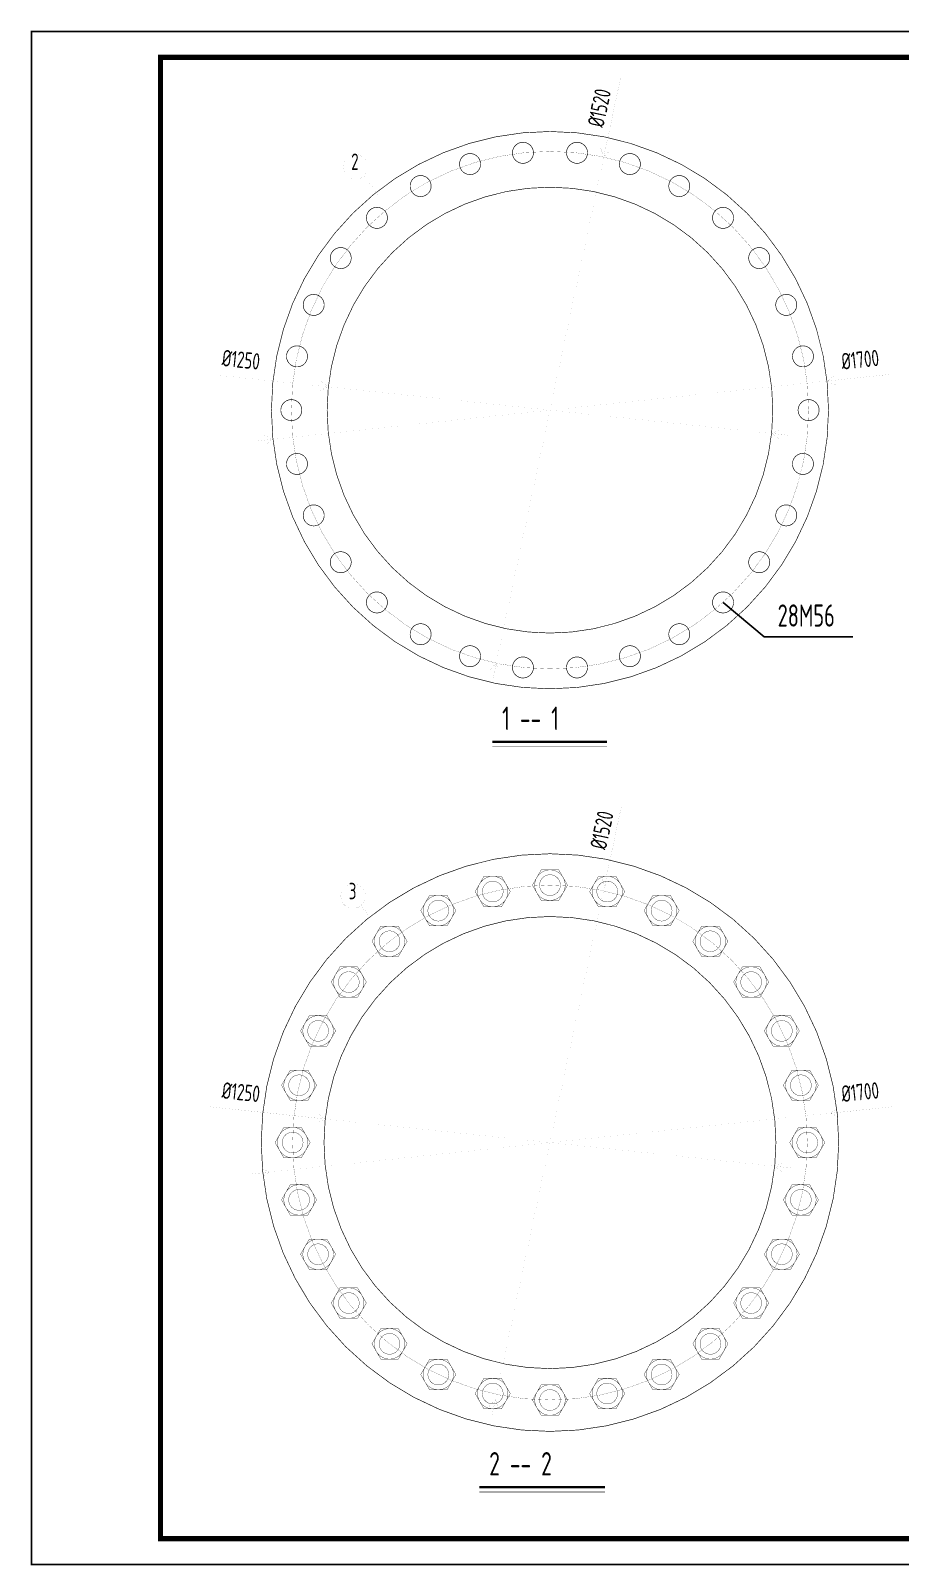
# Model space of a CAD drawing. Header units: inches. Extents: x -4449 to -2355, y -113 to 192.
# Drawn here: x -2774.8 to -2606.3, y -113.4 to 183.9 of the extents above; entities that cross this region are included whole.
import ezdxf
from ezdxf.enums import TextEntityAlignment as Align

# ---------------------------------------------------------------- set-up
doc = ezdxf.new("R2010")
doc.units = ezdxf.units.IN
doc.header["$MEASUREMENT"] = 0
doc.linetypes.add('细实线', pattern=[0])
doc.linetypes.add('细虚线', pattern=[1.5, 1, -0.5])
doc.styles.get("Standard").update_dxf_attribs({"font": 'tssdeng.shx', "width": 0.7, "bigfont": 'hztxt.shx'})
doc.dimstyles.new('ISO-25', dxfattribs={"dimtxt": 2.5, "dimasz": 2.5, "dimexe": 1.25, "dimexo": 0.625, "dimgap": 1, "dimtad": 2, "dimdsep": 46, "dimtxsty": 'Standard', "dimcen": 2.5, "dimadec": 0, "dimazin": 0, "dimtfac": 1, "dimtmove": 0, "dimatfit": 3, "dimfxl": 1, "dimarcsym": 0})

msp = doc.modelspace()

# ---------------------------------------------------------------- linework, layer by layer
at = {"color": 7}
for points, const_width in [([(-2774.6517876, -113.2091192), (-2774.6517876, 183.7908808), (-2354.6517876, 183.7908808), (-2354.6517876, -113.2091192), (-2774.6517876, -113.2091192)], 0.3), ([(-2749.6517876, -108.2091192), (-2749.6517876, 178.7908808), (-2359.6517876, 178.7908808), (-2359.6517876, -108.2091192), (-2749.6517876, -108.2091192)], 1)]:
    msp.add_lwpolyline(points, close=True, dxfattribs=dict(at, const_width=const_width))
at = {"color": 2, "linetype": '细实线'}
for points, const_width in [([(-2660.3992031, 175.1740565), (-2663.7390297, 159.4614082)], 0.0090854), ([(-2664.3063587, 161.2074658), (-2663.7390297, 159.4614082)], 0.0090854), ([(-2662.5105638, 160.8257583), (-2663.7390297, 159.4614082)], 0.0090854), ([(-2684.5828573, 61.3989103), (-2663.7390297, 159.4614082)], 0.0030285), ([(-2707.337679, 152.0324697), (-2710.2328858, 155.7741571)], 0.0030285), ([(-2738.7432838, 117.2180371), (-2726.9494687, 115.978457)], 0.0030285), ([(-2731.8535568, 116.4938975), (-2717.1103908, 114.9443281)], 0.0030285), ([(-2727.8477528, 104.7874484), (-2620.4741342, 116.0728704)], 0.0030285), ([(-2718.5956768, 116.0234515), (-2717.1103907, 114.9443282)], 0.0090854), ([(-2608.4567224, 117.3359508), (-2620.4741342, 116.0728704)], 0.0090854), ([(-2618.988849, 117.1519929), (-2620.4741342, 116.0728704)], 0.0090854), ([(-2618.7969431, 115.3261362), (-2620.4741342, 116.0728704)], 0.0090854), ([(-2718.7875817, 114.1975949), (-2717.1103907, 114.9443282)], 0.0090854), ([(-2717.1103908, 114.9443281), (-2631.2114962, 105.9159904)], 0.0030285), ([(-2731.0102301, 104.4550583), (-2727.8477529, 104.7874484)], 0.0090854), ([(-2729.5249439, 105.5341817), (-2727.8477529, 104.7874484)], 0.0090854), ([(-2729.333039, 103.708325), (-2727.8477529, 104.7874484)], 0.0090854), ([(-2629.5343053, 106.6627236), (-2631.2114963, 105.9159903)], 0.0090854), ([(-2629.7262102, 104.8368669), (-2631.2114963, 105.9159903)], 0.0090854), ([(-2628.0490192, 105.5836012), (-2631.2114963, 105.9159903)], 0.0090854), ([(-2685.8113241, 60.0345602), (-2684.5828573, 61.3989103)], 0.0090854), ([(-2685.2439951, 58.2885026), (-2684.5828573, 61.3989103)], 0.0090854), ([(-2684.0155292, 59.6528527), (-2684.5828573, 61.3989103)], 0.0090854), ([(-2660.3426773, 33.5471474), (-2663.5928584, 18.2562479)], 0.0090854), ([(-2684.729026, -81.1816004), (-2663.5928584, 18.2562478)], 0.0030285), ([(-2664.1601874, 20.0023055), (-2663.5928584, 18.2562479)], 0.0090854), ([(-2662.3643916, 19.620598), (-2663.5928584, 18.2562479)], 0.0090854), ([(-2707.8029894, 10.7231166), (-2710.7889219, 14.445097)], 0.0030285), ([(-2740.6181342, -24.4777438), (-2717.7127661, -26.8851956)], 0.0090854), ([(-2728.6007221, -37.1845277), (-2619.721162, -25.7408249)], 0.0030285), ([(-2719.1980532, -25.8060711), (-2717.7127671, -26.8851944)], 0.0090854), ([(-2607.7601777, -24.5187416), (-2619.7775896, -25.781822)], 0.0090854), ([(-2618.2923043, -24.7026986), (-2619.7775896, -25.781822)], 0.0090854), ([(-2618.1003985, -26.5285562), (-2619.7775896, -25.781822)], 0.0090854), ([(-2719.3899582, -27.6319277), (-2717.7127671, -26.8851944)], 0.0090854), ([(-2717.712766, -26.8851952), (-2630.6091181, -36.0401577)], 0.0030285), ([(-2628.9319271, -35.2934234), (-2630.6091182, -36.0401577)], 0.0090854), ([(-2731.7631986, -37.5169177), (-2728.6007223, -37.1845277)], 0.0090854), ([(-2730.2779134, -36.4377944), (-2728.6007223, -37.1845277)], 0.0090854), ([(-2730.0860075, -38.2636511), (-2728.6007223, -37.1845277)], 0.0090854), ([(-2629.1238321, -37.119281), (-2630.6091182, -36.0401577)], 0.0090854), ([(-2627.446641, -36.3725468), (-2630.6091182, -36.0401577)], 0.0090854), ([(-2685.9574919, -82.5459505), (-2684.729026, -81.1816004)], 0.0090854), ([(-2685.3901629, -84.2920091), (-2684.729026, -81.1816004)], 0.0090854), ([(-2684.161697, -82.927659), (-2684.729026, -81.1816004)], 0.0090854)]:
    msp.add_lwpolyline(points, dxfattribs=dict(at, const_width=const_width))
at = {"color": 16, "linetype": '细实线'}
for points, const_width in [([(-2728.1434747, 110.4301592, 1), (-2620.1784123, 110.4301592, 1), (-2728.1434747, 110.4301592, 1)], 0.1211389), ([(-2717.3469685, 110.4301592, 1), (-2630.9749185, 110.4301592, 1), (-2717.3469685, 110.4301592, 1)], 0.1211389), ([(-2730.1154343, -31.4626763, 1), (-2618.2064527, -31.4626763, 1), (-2730.1154343, -31.4626763, 1)], 0.1238274), ([(-2717.9514147, -31.4626763, 1), (-2630.3704723, -31.4626763, 1), (-2717.9514147, -31.4626763, 1)], 0.1238274)]:
    msp.add_lwpolyline(points, format="xyb", close=True, dxfattribs=dict(at, const_width=const_width))
at = {"color": 2, "linetype": '细虚线', "const_width": 0.0030285}
for points in [[(-2674.1609435, 165.472656), (-2674.1609435, 55.3876625)], [(-2729.2034403, 110.4301595), (-2619.1184467, 110.4301592)], [(-2674.1609421, 24.3369386), (-2674.1609421, -87.2622915)], [(-2729.9605571, -31.4626761), (-2618.361327, -31.4626764)]]:
    msp.add_lwpolyline(points, dxfattribs=at)
at = {"color": 5, "linetype": '细虚线'}
for points, const_width in [([(-2724.2875796, 110.4301592, 1), (-2624.0343074, 110.4301592, 1), (-2724.2875796, 110.4301592, 1)], 0.0302847), ([(-2724.0334245, -31.4626763, 1), (-2624.2884625, -31.4626763, 1), (-2724.0334245, -31.4626763, 1)], 0.0309568)]:
    msp.add_lwpolyline(points, format="xyb", close=True, dxfattribs=dict(at, const_width=const_width))
at = {"color": 5, "linetype": '细实线'}
for points, const_width in [([(-2681.4365162, 160.2821964, 1), (-2677.3646912, 160.2821964, 1), (-2681.4365162, 160.2821964, 1)], 0.1211389), ([(-2670.9571958, 160.2821964, 1), (-2666.8853706, 160.2821964, 1), (-2670.9571958, 160.2821964, 1)], 0.1211389), ([(-2691.6868385, 158.1034233, 1), (-2687.6150132, 158.1034233, 1), (-2691.6868385, 158.1034233, 1)], 0.1211389), ([(-2660.7068735, 158.1034233, 1), (-2656.6350485, 158.1034233, 1), (-2660.7068735, 158.1034233, 1)], 0.1211389), ([(-2701.2601742, 153.8410995, 1), (-2697.1883489, 153.8410995, 1), (-2701.2601742, 153.8410995, 1)], 0.1211389), ([(-2651.1335381, 153.8410995, 1), (-2647.0617128, 153.8410995, 1), (-2651.1335381, 153.8410995, 1)], 0.1211389), ([(-2709.7381224, 147.6815095, 1), (-2705.6662971, 147.6815095, 1), (-2709.7381224, 147.6815095, 1)], 0.1211389), ([(-2642.6555896, 147.6815095, 1), (-2638.5837643, 147.6815095, 1), (-2642.6555896, 147.6815095, 1)], 0.1211389), ([(-2716.7501564, 139.8938569, 1), (-2712.6783314, 139.8938569, 1), (-2716.7501564, 139.8938569, 1)], 0.1211389), ([(-2635.6435556, 139.8938566, 1), (-2631.5717303, 139.8938566, 1), (-2635.6435556, 139.8938566, 1)], 0.1211389), ([(-2721.9898169, 130.8184991, 1), (-2717.9179916, 130.8184991, 1), (-2721.9898169, 130.8184991, 1)], 0.1211389), ([(-2630.4038954, 130.8184991, 1), (-2626.3320701, 130.8184991, 1), (-2630.4038954, 130.8184991, 1)], 0.1211389), ([(-2725.2281049, 120.8520731, 1), (-2721.1562796, 120.8520731, 1), (-2725.2281049, 120.8520731, 1)], 0.1211389), ([(-2627.1656074, 120.8520731, 1), (-2623.0937821, 120.8520731, 1), (-2627.1656074, 120.8520731, 1)], 0.1211389), ([(-2726.3234924, 110.4301589, 1), (-2722.2516671, 110.4301589, 1), (-2726.3234924, 110.4301589, 1)], 0.1211389), ([(-2626.0702199, 110.4301592, 1), (-2621.9983946, 110.4301592, 1), (-2626.0702199, 110.4301592, 1)], 0.1211389), ([(-2725.2281049, 100.0082454, 1), (-2721.1562796, 100.0082454, 1), (-2725.2281049, 100.0082454, 1)], 0.1211389), ([(-2627.1656074, 100.0082454, 1), (-2623.0937821, 100.0082454, 1), (-2627.1656074, 100.0082454, 1)], 0.1211389), ([(-2721.9898169, 90.0418194, 1), (-2717.9179916, 90.0418194, 1), (-2721.9898169, 90.0418194, 1)], 0.1211389), ([(-2630.4038954, 90.0418194, 1), (-2626.3320701, 90.0418194, 1), (-2630.4038954, 90.0418194, 1)], 0.1211389), ([(-2716.7501564, 80.9664616, 1), (-2712.6783314, 80.9664616, 1), (-2716.7501564, 80.9664616, 1)], 0.1211389), ([(-2635.6435556, 80.9664619, 1), (-2631.5717303, 80.9664619, 1), (-2635.6435556, 80.9664619, 1)], 0.1211389), ([(-2709.7381224, 73.178809, 1), (-2705.6662971, 73.178809, 1), (-2709.7381224, 73.178809, 1)], 0.1211389), ([(-2642.6555896, 73.178809, 1), (-2638.5837643, 73.178809, 1), (-2642.6555896, 73.178809, 1)], 0.1211389), ([(-2701.2601742, 67.019219, 1), (-2697.1883489, 67.019219, 1), (-2701.2601742, 67.019219, 1)], 0.1211389), ([(-2651.1335381, 67.019219, 1), (-2647.0617128, 67.019219, 1), (-2651.1335381, 67.019219, 1)], 0.1211389), ([(-2691.6868385, 62.7568952, 1), (-2687.6150132, 62.7568952, 1), (-2691.6868385, 62.7568952, 1)], 0.1211389), ([(-2681.4365162, 60.5781221, 1), (-2677.3646912, 60.5781221, 1), (-2681.4365162, 60.5781221, 1)], 0.1211389), ([(-2670.9571958, 60.5781221, 1), (-2666.8853706, 60.5781221, 1), (-2670.9571958, 60.5781221, 1)], 0.1211389), ([(-2660.7068735, 62.7568952, 1), (-2656.6350485, 62.7568952, 1), (-2660.7068735, 62.7568952, 1)], 0.1211389), ([(-2677.1105615, 18.4098047, 1), (-2671.2113255, 18.4098047, 1), (-2677.1105615, 18.4098047, 1)], 0.0619137), ([(-2688.2082325, 17.1593975, 1), (-2682.3089965, 17.1593975, 1), (-2688.2082325, 17.1593975, 1)], 0.0619137), ([(-2687.2743662, 17.1593975, 1), (-2683.2428626, 17.1593975, 1), (-2687.2743662, 17.1593975, 1)], 0.0619137), ([(-2676.1766951, 18.4098047, 1), (-2672.1451916, 18.4098047, 1), (-2676.1766951, 18.4098047, 1)], 0.0619137), ([(-2666.0128905, 17.1593975, 1), (-2660.1136545, 17.1593975, 1), (-2666.0128905, 17.1593975, 1)], 0.0619137), ([(-2665.0790241, 17.1593975, 1), (-2661.0475205, 17.1593975, 1), (-2665.0790241, 17.1593975, 1)], 0.0619137), ([(-2698.74942, 13.4708765, 1), (-2692.850184, 13.4708765, 1), (-2698.74942, 13.4708765, 1)], 0.0619137), ([(-2697.8155539, 13.4708765, 1), (-2693.78405, 13.4708765, 1), (-2697.8155539, 13.4708765, 1)], 0.0619137), ([(-2655.4717031, 13.4708762, 1), (-2649.5724671, 13.4708762, 1), (-2655.4717031, 13.4708762, 1)], 0.0619137), ([(-2654.5378367, 13.4708762, 1), (-2650.5063331, 13.4708762, 1), (-2654.5378367, 13.4708762, 1)], 0.0619137), ([(-2708.2055447, 7.5291996, 1), (-2702.3063087, 7.5291996, 1), (-2708.2055447, 7.5291996, 1)], 0.0619137), ([(-2707.2716787, 7.5291996, 1), (-2703.2401748, 7.5291996, 1), (-2707.2716787, 7.5291996, 1)], 0.0619137), ([(-2646.0155783, 7.5291993, 1), (-2640.1163423, 7.5291993, 1), (-2646.0155783, 7.5291993, 1)], 0.0619137), ([(-2645.0817119, 7.5291993, 1), (-2641.0502084, 7.5291993, 1), (-2645.0817119, 7.5291993, 1)], 0.0619137), ([(-2716.1024371, -0.3676928, 1), (-2710.2032011, -0.3676928, 1), (-2716.1024371, -0.3676928, 1)], 0.0619137), ([(-2715.1685711, -0.3676928, 1), (-2711.1370672, -0.3676928, 1), (-2715.1685711, -0.3676928, 1)], 0.0619137), ([(-2638.1186859, -0.3676931, 1), (-2632.2194499, -0.3676931, 1), (-2638.1186859, -0.3676931, 1)], 0.0619137), ([(-2637.1848195, -0.3676931, 1), (-2633.1533159, -0.3676931, 1), (-2637.1848195, -0.3676931, 1)], 0.0619137), ([(-2722.044114, -9.8238175, 1), (-2716.144878, -9.8238175, 1), (-2722.044114, -9.8238175, 1)], 0.0619137), ([(-2721.110248, -9.8238175, 1), (-2717.0787444, -9.8238175, 1), (-2721.110248, -9.8238175, 1)], 0.0619137), ([(-2632.177009, -9.8238178, 1), (-2626.2777727, -9.8238178, 1), (-2632.177009, -9.8238178, 1)], 0.0619137), ([(-2631.2431426, -9.8238178, 1), (-2627.211639, -9.8238178, 1), (-2631.2431426, -9.8238178, 1)], 0.0619137), ([(-2725.7326353, -20.365005, 1), (-2719.8333993, -20.365005, 1), (-2725.7326353, -20.365005, 1)], 0.0619137), ([(-2628.4884877, -20.3650053, 1), (-2622.5892517, -20.3650053, 1), (-2628.4884877, -20.3650053, 1)], 0.0619137), ([(-2724.7987689, -20.365005, 1), (-2720.7672654, -20.365005, 1), (-2724.7987689, -20.365005, 1)], 0.0619137), ([(-2627.5546216, -20.3650053, 1), (-2623.5231181, -20.3650053, 1), (-2627.5546216, -20.3650053, 1)], 0.0619137), ([(-2726.9830425, -31.4626766, 1), (-2721.0838065, -31.4626766, 1), (-2726.9830425, -31.4626766, 1)], 0.0619137), ([(-2726.0491764, -31.4626766, 1), (-2722.0176726, -31.4626766, 1), (-2726.0491764, -31.4626766, 1)], 0.0619137), ([(-2627.2380805, -31.4626763, 1), (-2621.3388445, -31.4626763, 1), (-2627.2380805, -31.4626763, 1)], 0.0619137), ([(-2626.3042144, -31.4626763, 1), (-2622.2727106, -31.4626763, 1), (-2626.3042144, -31.4626763, 1)], 0.0619137), ([(-2725.7326353, -42.5603476, 1), (-2719.8333993, -42.5603476, 1), (-2725.7326353, -42.5603476, 1)], 0.0619137), ([(-2724.7987689, -42.5603476, 1), (-2720.7672654, -42.5603476, 1), (-2724.7987689, -42.5603476, 1)], 0.0619137), ([(-2628.4884877, -42.5603473, 1), (-2622.5892517, -42.5603473, 1), (-2628.4884877, -42.5603473, 1)], 0.0619137), ([(-2627.5546216, -42.5603473, 1), (-2623.5231181, -42.5603473, 1), (-2627.5546216, -42.5603473, 1)], 0.0619137), ([(-2722.044114, -53.1015351, 1), (-2716.144878, -53.1015351, 1), (-2722.044114, -53.1015351, 1)], 0.0619137), ([(-2632.177009, -53.1015347, 1), (-2626.2777727, -53.1015347, 1), (-2632.177009, -53.1015347, 1)], 0.0619137), ([(-2721.110248, -53.1015351, 1), (-2717.0787444, -53.1015351, 1), (-2721.110248, -53.1015351, 1)], 0.0619137), ([(-2631.2431426, -53.1015347, 1), (-2627.211639, -53.1015347, 1), (-2631.2431426, -53.1015347, 1)], 0.0619137), ([(-2716.1024371, -62.5576598, 1), (-2710.2032011, -62.5576598, 1), (-2716.1024371, -62.5576598, 1)], 0.0619137), ([(-2715.1685711, -62.5576598, 1), (-2711.1370672, -62.5576598, 1), (-2715.1685711, -62.5576598, 1)], 0.0619137), ([(-2638.1186859, -62.5576595, 1), (-2632.2194499, -62.5576595, 1), (-2638.1186859, -62.5576595, 1)], 0.0619137), ([(-2637.1848195, -62.5576595, 1), (-2633.1533159, -62.5576595, 1), (-2637.1848195, -62.5576595, 1)], 0.0619137), ([(-2708.2055447, -70.4545522, 1), (-2702.3063087, -70.4545522, 1), (-2708.2055447, -70.4545522, 1)], 0.0619137), ([(-2646.0155783, -70.4545519, 1), (-2640.1163423, -70.4545519, 1), (-2646.0155783, -70.4545519, 1)], 0.0619137), ([(-2707.2716787, -70.4545522, 1), (-2703.2401748, -70.4545522, 1), (-2707.2716787, -70.4545522, 1)], 0.0619137), ([(-2645.0817119, -70.4545519, 1), (-2641.0502084, -70.4545519, 1), (-2645.0817119, -70.4545519, 1)], 0.0619137), ([(-2698.74942, -76.3962291, 1), (-2692.850184, -76.3962291, 1), (-2698.74942, -76.3962291, 1)], 0.0619137), ([(-2655.4717031, -76.3962288, 1), (-2649.5724671, -76.3962288, 1), (-2655.4717031, -76.3962288, 1)], 0.0619137), ([(-2697.8155539, -76.3962291, 1), (-2693.78405, -76.3962291, 1), (-2697.8155539, -76.3962291, 1)], 0.0619137), ([(-2688.2082325, -80.0847501, 1), (-2682.3089965, -80.0847501, 1), (-2688.2082325, -80.0847501, 1)], 0.0619137), ([(-2666.0128905, -80.0847501, 1), (-2660.1136545, -80.0847501, 1), (-2666.0128905, -80.0847501, 1)], 0.0619137), ([(-2654.5378367, -76.3962288, 1), (-2650.5063331, -76.3962288, 1), (-2654.5378367, -76.3962288, 1)], 0.0619137), ([(-2687.2743662, -80.0847501, 1), (-2683.2428626, -80.0847501, 1), (-2687.2743662, -80.0847501, 1)], 0.0619137), ([(-2677.1105615, -81.3351573, 1), (-2671.2113255, -81.3351573, 1), (-2677.1105615, -81.3351573, 1)], 0.0619137), ([(-2676.1766951, -81.3351573, 1), (-2672.1451916, -81.3351573, 1), (-2676.1766951, -81.3351573, 1)], 0.0619137), ([(-2665.0790241, -80.0847501, 1), (-2661.0475205, -80.0847501, 1), (-2665.0790241, -80.0847501, 1)], 0.0619137)]:
    msp.add_lwpolyline(points, format="xyb", close=True, dxfattribs=dict(at, const_width=const_width))
at = {"color": 2, "linetype": '细实线', "const_width": 0.0068141}
for points in [[(-2714.1907193, 157.5668662, 1), (-2709.4208743, 157.5668662, 1), (-2714.1907193, 157.5668662, 1)], [(-2714.6925553, 16.2839479, 1), (-2709.9227103, 16.2839479, 1), (-2714.6925553, 16.2839479, 1)]]:
    msp.add_lwpolyline(points, format="xyb", close=True, dxfattribs=at)
at = {"color": 7, "linetype": '细实线'}
for points, const_width in [([(-2685.3630929, 46.1788226), (-2663.1038164, 46.1788226)], 0.454271), ([(-2685.3630929, 45.2702807), (-2663.1038164, 45.2702807)], 0.109025), ([(-2687.8647841, -98.2295538), (-2663.4855759, -98.2295538)], 0.454271), ([(-2687.8647841, -99.1380957), (-2663.4855759, -99.1380957)], 0.109025)]:
    msp.add_lwpolyline(points, dxfattribs=dict(at, const_width=const_width))
at = {"color": 5, "linetype": '细实线', "const_width": 0.0619137}
for points in [[(-2675.8639063, 15.4601867), (-2672.4579807, 15.4601867), (-2670.7550179, 18.4098047), (-2672.4579807, 21.3594227), (-2675.8639063, 21.3594227), (-2677.5668691, 18.4098047), (-2675.8639063, 15.4601867)], [(-2686.9615773, 14.2097795), (-2683.5556517, 14.2097795), (-2681.852689, 17.1593975), (-2683.5556517, 20.1090155), (-2686.9615773, 20.1090155), (-2688.6645401, 17.1593975), (-2686.9615773, 14.2097795)], [(-2664.7662353, 14.2097795), (-2661.3603097, 14.2097795), (-2659.6573469, 17.1593975), (-2661.3603097, 20.1090155), (-2664.7662353, 20.1090155), (-2666.469198, 17.1593975), (-2664.7662353, 14.2097795)], [(-2697.5027647, 10.5212585), (-2694.0968392, 10.5212585), (-2692.3938764, 13.4708765), (-2694.0968392, 16.4204945), (-2697.5027647, 16.4204945), (-2699.2057275, 13.4708765), (-2697.5027647, 10.5212585)], [(-2654.2250478, 10.5212582), (-2650.8191223, 10.5212582), (-2649.1161595, 13.4708762), (-2650.8191223, 16.4204945), (-2654.2250478, 16.4204945), (-2655.9280106, 13.4708765), (-2654.2250478, 10.5212582)], [(-2706.9588895, 4.5795813), (-2703.5529639, 4.5795813), (-2701.8500012, 7.5291993), (-2703.5529639, 10.4788176), (-2706.9588895, 10.4788176), (-2708.6618523, 7.5291996), (-2706.9588895, 4.5795813)], [(-2644.7689231, 4.5795813), (-2641.3629975, 4.5795813), (-2639.6600347, 7.5291993), (-2641.3629975, 10.4788173), (-2644.7689231, 10.4788173), (-2646.4718859, 7.5291993), (-2644.7689231, 4.5795813)], [(-2714.8557819, -3.3173111), (-2711.4498564, -3.3173111), (-2709.7468936, -0.3676928), (-2711.4498564, 2.5819252), (-2714.8557819, 2.5819252), (-2716.5587447, -0.3676928), (-2714.8557819, -3.3173111)], [(-2636.8720306, -3.3173111), (-2633.4661051, -3.3173111), (-2631.7631423, -0.3676931), (-2633.4661051, 2.5819249), (-2636.8720306, 2.5819249), (-2638.5749934, -0.3676931), (-2636.8720306, -3.3173111)], [(-2720.7974588, -12.7734355), (-2717.3915333, -12.7734355), (-2715.6885705, -9.8238175), (-2717.3915333, -6.8741995), (-2720.7974588, -6.8741995), (-2722.5004216, -9.8238175), (-2720.7974588, -12.7734355)], [(-2630.9303534, -12.7734358), (-2627.5244279, -12.7734358), (-2625.8214651, -9.8238178), (-2627.5244279, -6.8741998), (-2630.9303534, -6.8741998), (-2632.6333162, -9.8238178), (-2630.9303534, -12.7734358)], [(-2724.4859801, -23.3146233), (-2721.0800545, -23.3146233), (-2719.3770918, -20.365005), (-2721.0800545, -17.415387), (-2724.4859801, -17.415387), (-2726.1889429, -20.365005), (-2724.4859801, -23.3146233)], [(-2627.2418325, -23.3146233), (-2623.8359069, -23.3146233), (-2622.1329441, -20.3650053), (-2623.8359069, -17.4153873), (-2627.2418325, -17.4153873), (-2628.9447953, -20.3650053), (-2627.2418325, -23.3146233)], [(-2725.7363873, -34.4122946), (-2722.3304617, -34.4122946), (-2720.6274989, -31.4626766), (-2722.3304617, -28.5130583), (-2725.7363873, -28.5130583), (-2727.4393501, -31.4626763), (-2725.7363873, -34.4122946)], [(-2625.9914253, -34.4122943), (-2622.5854997, -34.4122943), (-2620.882537, -31.4626763), (-2622.5854997, -28.5130583), (-2625.9914253, -28.5130583), (-2627.6943881, -31.4626763), (-2625.9914253, -34.4122943)], [(-2724.4859801, -45.5099656), (-2721.0800545, -45.5099656), (-2719.3770918, -42.5603476), (-2721.0800545, -39.6107296), (-2724.4859801, -39.6107293), (-2726.1889429, -42.5603476), (-2724.4859801, -45.5099656)], [(-2627.2418325, -45.5099653), (-2623.8359069, -45.5099653), (-2622.1329441, -42.5603473), (-2623.8359069, -39.6107293), (-2627.2418325, -39.6107293), (-2628.9447953, -42.5603473), (-2627.2418325, -45.5099653)], [(-2720.7974588, -56.0511531), (-2717.3915333, -56.0511531), (-2715.6885705, -53.1015351), (-2717.3915333, -50.1519171), (-2720.7974588, -50.1519171), (-2722.5004216, -53.1015351), (-2720.7974588, -56.0511531)], [(-2630.9303534, -56.0511527), (-2627.5244279, -56.0511527), (-2625.8214651, -53.1015347), (-2627.5244279, -50.1519168), (-2630.9303534, -50.1519168), (-2632.6333162, -53.1015347), (-2630.9303534, -56.0511527)], [(-2714.8557819, -65.5072778), (-2711.4498564, -65.5072778), (-2709.7468936, -62.5576598), (-2711.4498564, -59.6080415), (-2714.8557819, -59.6080415), (-2716.5587447, -62.5576595), (-2714.8557819, -65.5072778)], [(-2636.8720306, -65.5072775), (-2633.4661051, -65.5072775), (-2631.7631423, -62.5576595), (-2633.4661051, -59.6080415), (-2636.8720306, -59.6080415), (-2638.5749934, -62.5576595), (-2636.8720306, -65.5072775)], [(-2706.9588895, -73.4041702), (-2703.5529639, -73.4041702), (-2701.8500012, -70.4545522), (-2703.5529639, -67.5049339), (-2706.9588895, -67.5049339), (-2708.6618523, -70.4545519), (-2706.9588895, -73.4041702)], [(-2644.7689231, -73.4041699), (-2641.3629975, -73.4041699), (-2639.6600347, -70.4545519), (-2641.3629975, -67.5049339), (-2644.7689231, -67.5049339), (-2646.4718859, -70.4545519), (-2644.7689231, -73.4041699)], [(-2697.5027647, -79.3458471), (-2694.0968392, -79.3458471), (-2692.3938764, -76.3962291), (-2694.0968392, -73.4466111), (-2697.5027647, -73.4466111), (-2699.2057275, -76.3962291), (-2697.5027647, -79.3458471)], [(-2654.2250478, -79.3458471), (-2650.8191223, -79.3458471), (-2649.1161595, -76.3962291), (-2650.8191223, -73.4466108), (-2654.2250478, -73.4466108), (-2655.9280106, -76.3962288), (-2654.2250478, -79.3458471)], [(-2686.9615773, -83.0343681), (-2683.5556517, -83.0343681), (-2681.852689, -80.0847501), (-2683.5556517, -77.1351321), (-2686.9615773, -77.1351321), (-2688.6645401, -80.0847501), (-2686.9615773, -83.0343681)], [(-2664.7662353, -83.0343681), (-2661.3603097, -83.0343681), (-2659.6573469, -80.0847501), (-2661.3603097, -77.1351321), (-2664.7662353, -77.1351321), (-2666.469198, -80.0847501), (-2664.7662353, -83.0343681)], [(-2675.8639063, -84.2847753), (-2672.4579807, -84.2847753), (-2670.7550179, -81.3351573), (-2672.4579807, -78.3855393), (-2675.8639063, -78.3855393), (-2677.5668691, -81.3351573), (-2675.8639063, -84.2847753)]]:
    msp.add_lwpolyline(points, close=True, dxfattribs=at)

# ---------------------------------------------------------------- texts
at = {"color": 2, "width": 0.7}
for s, rotation, p in [('%%C1520', 78, (-2662.8757454, 164.8615344)), ('%%C1250', 354, (-2737.9592339, 118.0491766)), ('%%C1700', 6, (-2617.406626, 117.3088245)), ('%%C1520', 78, (-2662.3813839, 24.939071)), ('%%C1250', 354, (-2737.959231, -23.8436593)), ('%%C1700', 6, (-2617.4066231, -24.5840114))]:
    msp.add_text(s, height=3.17989665, rotation=rotation, dxfattribs=at).set_placement(p, align=Align.BOTTOM_LEFT)
for s, height, p in [('2', 3.1798966, (-2712.6923091, 156.01774)), ('28M56', 4.29286048, (-2630.0348343, 67.2093617)), ('3', 3.1798966, (-2713.1643639, 14.7168439))]:
    msp.add_text(s, height=height, dxfattribs=at).set_placement(p, align=Align.BOTTOM_LEFT)
at = {"color": 7, "width": 0.7}
for s, p in [(' 1 -- 1 ', (-2685.3630929, 47.0873645)), (' 2 -- 2 ', (-2687.8647841, -97.3210119))]:
    msp.add_text(s, height=4.5427095, dxfattribs=at).set_placement(p, align=Align.BOTTOM_LEFT)

# ---------------------------------------------------------------- leaders
at = {"linetype": 'Continuous'}
msp.add_leader([(-2640.619677, 73.178809), (-2632.6338778, 66.4847369), (-2615.4470028, 66.4847369)], dimstyle='ISO-25', override={"dimasz": 0.1, "dimgap": 1, "dimtad": 0, "dimtih": 1, "dimtoh": 1, "dimtolj": 1}, dxfattribs=at)

doc.saveas('drawing.dxf')
